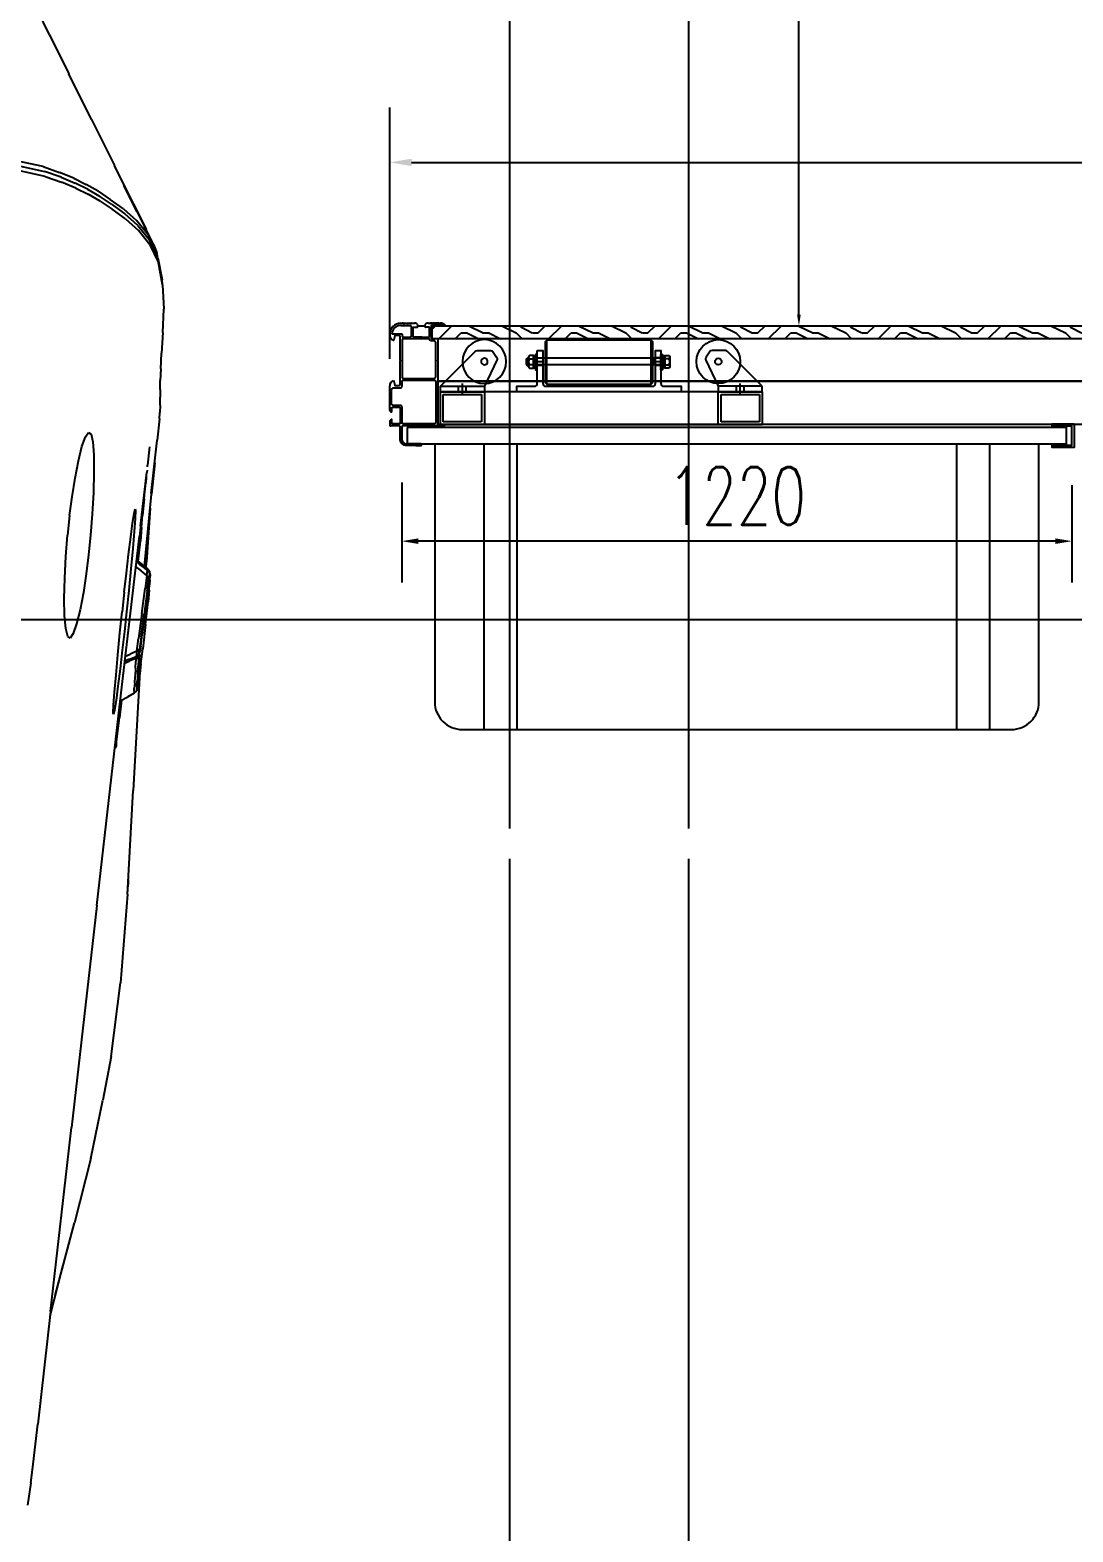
# Model space of a CAD drawing. Header units: millimetres. Extents: x -1905078 to 890385, y 1304549 to 3975677.
# Drawn here: x -626520 to -624621, y 1474547 to 1477281 of the extents above; entities that cross this region are included whole.
import ezdxf

# ---------------------------------------------------------------- set-up
doc = ezdxf.new("R2010")
doc.units = ezdxf.units.MM
doc.header["$LTSCALE"] = 1000
for name, pattern in [('ACAD_ISO03W100', [30, 12, -18]), ('CENTER2', [28.575, 19.05, -3.175, 3.175, -3.175]), ('DASH', [0.35, 0.25, -0.1]), ('DASHED2', [9.525, 6.35, -3.175])]:
    doc.linetypes.add(name, pattern=pattern)
doc.layers.get('0').update_dxf_attribs({"linetype": 'CONTINUOUS'})
doc.layers.get('DEFPOINTS').update_dxf_attribs({"linetype": 'CONTINUOUS'})
for name, color, linetype in [('PUB_DIM', 3, 'CONTINUOUS'), ('W-MOUNTING固定方式', 5, 'CONTINUOUS'), ('W-STEEL_FRAME钢架', 3, 'CONTINUOUS'), ('W-WOOD_FLOOR木地板', 30, 'CONTINUOUS'), ('景-通用-文字', 7, 'CONTINUOUS')]:
    doc.layers.add(name, color=color, linetype=linetype)
doc.styles.add('STANDARD_T3', font='simplex.shx', dxfattribs={"width": 0.7, "bigfont": 'gbcbig.shx'})
doc.dimstyles.new('W&&20', dxfattribs={"dimtxt": 70, "dimasz": 20, "dimexe": 50, "dimexo": 60, "dimgap": 20, "dimtad": 1, "dimdec": 0, "dimzin": 0, "dimdsep": 46, "dimtxsty": 'STANDARD_T3', "dimcen": 0.09, "dimclrd": 1, "dimclre": 1, "dimclrt": 7, "dimazin": 2, "dimtfac": 1, "dimtdec": 0, "dimtix": 1, "dimtmove": 2, "dimatfit": 3, "dimfxl": 100, "dimtolj": 1, "dimtzin": 0, "dimarcsym": 0})
doc.dimstyles.new('W&&30', dxfattribs={"dimtxt": 105, "dimasz": 30, "dimexe": 75, "dimexo": 90, "dimgap": 30, "dimtad": 1, "dimdec": 0, "dimzin": 0, "dimdsep": 46, "dimtxsty": 'STANDARD_T3', "dimcen": 0.09, "dimclrd": 1, "dimclre": 1, "dimclrt": 7, "dimazin": 2, "dimtfac": 1, "dimtdec": 0, "dimtix": 1, "dimtmove": 2, "dimatfit": 3, "dimfxl": 100, "dimtolj": 1, "dimtzin": 0, "dimarcsym": 0})
doc.dimstyles.new('W&&40', dxfattribs={"dimtxt": 140, "dimasz": 40, "dimexe": 100, "dimexo": 120, "dimgap": 40, "dimtad": 1, "dimdec": 0, "dimzin": 0, "dimdsep": 46, "dimtxsty": 'STANDARD_T3', "dimcen": 0.09, "dimclrd": 1, "dimclre": 1, "dimclrt": 7, "dimazin": 2, "dimtfac": 1, "dimtdec": 0, "dimtix": 1, "dimtmove": 2, "dimatfit": 3, "dimfxl": 100, "dimtolj": 1, "dimtzin": 0, "dimarcsym": 0})

# ---------------------------------------------------------------- blocks, each defined once
blk = doc.blocks.new('0102')
at = {"color": 5, "lineweight": -3}
for p, q in [((-1521474.8, 1202748.6), (-1521474.8, 1203268.6)), ((-1521414.8, 1202748.6), (-1521414.8, 1203268.6)), ((-1520614.8, 1203268.6), (-1520614.8, 1202748.6)), ((-1520554.8, 1203268.6), (-1520554.8, 1202748.6))]:
    blk.add_line(p, q, dxfattribs=at)
at = {"color": 5}
blk.add_lwpolyline([(-1521614.8, 1203298.6), (-1521614.8, 1203268.6), (-1521564.8, 1203268.6), (-1520464.8, 1203268.5), (-1520414.8, 1203268.6), (-1520414.8, 1203298.6)], close=True, dxfattribs=at)
at = {"color": 5, "lineweight": -3}
blk.add_lwpolyline([(-1521564.8, 1203268.6), (-1521564.8, 1202798.6, 0.414214), (-1521514.8, 1202748.6), (-1520514.8, 1202748.6, 0.414214), (-1520464.8, 1202798.6), (-1520464.8, 1203268.6)], format="xyb", dxfattribs=at)
blk = doc.blocks.new('*D475')
at = {"layer": 'DEFPOINTS', "color": 0, "transparency": 16777216}
for p in [(-625843.2, 1476547.6), (-624623.2, 1476542.7), (-625843.2, 1476350.6)]:
    blk.add_point(p, dxfattribs=at)
at = {"layer": 'W-STEEL_FRAME钢架', "color": 1, "lineweight": -2, "transparency": 16777216}
for p, q in [((-625843.2, 1476457.6), (-625843.2, 1476275.6)), ((-624623.2, 1476452.7), (-624623.2, 1476275.6)), ((-624653.2, 1476350.6), (-625813.2, 1476350.6))]:
    blk.add_line(p, q, dxfattribs=at)
at = {"layer": 'W-STEEL_FRAME钢架', "color": 1, "transparency": 16777216}
for points in [[(-625813.2, 1476355.6), (-625813.2, 1476345.6), (-625843.2, 1476350.6)], [(-624653.2, 1476355.6), (-624653.2, 1476345.6), (-624623.2, 1476350.6)]]:
    blk.add_solid(points, dxfattribs=at)
at = {"layer": 'W-STEEL_FRAME钢架', "color": 7, "transparency": 16777216, "insert": (-625233.2, 1476433.1), "char_height": 105, "attachment_point": 5, "style": 'STANDARD_T3'}
blk.add_mtext('\\A1;1220', dxfattribs=at)
blk = doc.blocks.new('*D474')
at = {"layer": 'DEFPOINTS', "color": 0, "transparency": 16777216}
for p in [(-622865.3, 1477040.3), (-625865.3, 1476562.6), (-622865.3, 1476554.4)]:
    blk.add_point(p, dxfattribs=at)
at = {"layer": 'W-WOOD_FLOOR木地板', "color": 1, "lineweight": -2, "transparency": 16777216}
for p, q in [((-625865.3, 1476682.6), (-625865.3, 1477140.3)), ((-622865.3, 1476674.4), (-622865.3, 1477140.3)), ((-625825.3, 1477040.3), (-622905.3, 1477040.3))]:
    blk.add_line(p, q, dxfattribs=at)
at = {"layer": 'W-WOOD_FLOOR木地板', "color": 1, "transparency": 16777216}
for points in [[(-625825.3, 1477046.9), (-625825.3, 1477033.6), (-625865.3, 1477040.3)], [(-622905.3, 1477046.9), (-622905.3, 1477033.6), (-622865.3, 1477040.3)]]:
    blk.add_solid(points, dxfattribs=at)
at = {"layer": 'W-WOOD_FLOOR木地板', "color": 7, "transparency": 16777216, "insert": (-624365.3, 1477150.3), "char_height": 140, "attachment_point": 5, "style": 'STANDARD_T3'}
blk.add_mtext('\\A1;3000', dxfattribs=at)
blk = doc.blocks.new('5632.')
for p, q in [((865972.8, -129944.8), (865995.8, -129992.1)), ((865980.9, -129928.5), (865973.8, -129939)), ((866075.8, -129992.1), (866013.8, -129930.1))]:
    blk.add_line(p, q)
at = {"color": 0}
for p, q in [((866006.7, -129927.1), (865984.3, -129927.1)), ((866075.8, -129992.1), (865995.8, -129992.1)), ((865995.8, -129992.1), (865995.8, -130002.1)), ((865995.8, -130002.1), (866075.8, -130002.1)), ((866075.8, -130002.1), (866075.8, -129992.1))]:
    blk.add_line(p, q, dxfattribs=at)
for radius in [40, 6]:
    blk.add_circle((865995.8, -129947.3), radius)
for centre, radius, start, end in [((865977.3, -129942.6), 5, 133.9435, 206), ((865984.3, -129932.1), 5, 90, 133.9435), ((866006.7, -129937.1), 10, 45, 90)]:
    blk.add_arc(centre, radius, start, end)
blk = doc.blocks.new('*D480')
at = {"layer": 'DEFPOINTS', "color": 0, "transparency": 16777216}
for p in [(-625321.5, 1480742.7, 0), (-625120.2, 1480742.7), (-625321.5, 1476742.8, 0)]:
    blk.add_point(p, dxfattribs=at)
at = {"layer": 'PUB_DIM', "color": 1, "lineweight": -2, "transparency": 16777216}
for p, q in [((-625261.5, 1480742.7), (-625070.2, 1480742.7)), ((-625120.2, 1476762.8), (-625120.2, 1480722.7)), ((-625261.5, 1476742.8), (-625070.2, 1476742.8))]:
    blk.add_line(p, q, dxfattribs=at)
at = {"layer": 'PUB_DIM', "color": 1, "transparency": 16777216}
for points in [[(-625123.5, 1480722.7), (-625116.8, 1480722.7), (-625120.2, 1480742.7)], [(-625123.5, 1476762.8), (-625116.8, 1476762.8), (-625120.2, 1476742.8)]]:
    blk.add_solid(points, dxfattribs=at)
at = {"layer": 'PUB_DIM', "color": 7, "transparency": 16777216, "insert": (-625175.2, 1478742.8), "char_height": 70, "attachment_point": 5, "rotation": 90, "style": 'STANDARD_T3'}
blk.add_mtext('\\A1;4000', dxfattribs=at)
blk = doc.blocks.new('C')
at = {"color": 0, "linetype": 'Continuous', "extrusion": (0, 1, 0)}
for p, q in [((3866.1, 4734.7), (3839.4, 4788.9)), ((3866.1, 4734.7), (3907.5, 4651.3)), ((3956.1, 4553.1), (3907.5, 4651.3)), ((3956.1, 4553.1), (4004.8, 4454.9)), ((3851.9, 4452.6), (3794.2, 4465)), ((3797.3, 4454.6), (3854.9, 4442.2)), ((3856.2, 4431.5), (3798.5, 4443.9)), ((3851.9, 4452.6), (3887.5, 4440)), ((3890.5, 4429.7), (3854.9, 4442.2)), ((3917.8, 4427.5), (3887.5, 4440)), ((4046.1, 4371.4), (4004.8, 4454.9)), ((3856.2, 4431.5), (3891.8, 4419)), ((3890.5, 4429.7), (3920.7, 4417.2)), ((3922, 4406.5), (3891.8, 4419)), ((3917.8, 4427.5), (3944.5, 4414.2)), ((3947.5, 4403.9), (3920.7, 4417.2)), ((3969.9, 4399.4), (3944.5, 4414.2)), ((4053.2, 4356.4), (4025.1, 4411.6)), ((3922, 4406.5), (3948.7, 4393.2)), ((3947.5, 4403.9), (3972.8, 4389)), ((3974, 4378.3), (3948.7, 4393.2)), ((3969.9, 4399.4), (3995.7, 4382.2)), ((3998.6, 4371.8), (3972.8, 4389)), ((3974, 4378.3), (3999.9, 4361.1)), ((4024.2, 4361.8), (3995.7, 4382.2)), ((3998.6, 4371.8), (4027, 4351.4)), ((4028.3, 4340.7), (3999.9, 4361.1)), ((4024.2, 4361.8), (4052.3, 4336.9)), ((4055.1, 4326.5), (4027, 4351.4)), ((4046.1, 4371.4), (4072.9, 4317.3)), ((4053.2, 4356.4), (4069.3, 4323.7)), ((4053.2, 4356.4), (4072.9, 4317.3)), ((4028.3, 4340.7), (4056.2, 4315.8)), ((4077, 4306), (4052.3, 4336.9)), ((4055.1, 4326.5), (4079.7, 4295.5)), ((4080.9, 4284.8), (4056.2, 4315.8)), ((4088.3, 4285.2), (4069.3, 4323.7)), ((4088.3, 4285.2), (4072.9, 4317.3)), ((4077, 4306), (4095.6, 4267.6)), ((4098.1, 4257.1), (4079.7, 4295.5)), ((4080.9, 4284.8), (4099.2, 4246.3)), ((4088.3, 4285.2), (4095.6, 4267.6)), ((4098.1, 4257.1), (4095.6, 4267.6)), ((4098.1, 4257.1), (4107.3, 4209.6)), ((4108.2, 4198.8), (4099.2, 4246.3)), ((4108.2, 4198.8), (4107.3, 4209.6)), ((4108.2, 4198.8), (4110.6, 4147.3)), ((4108.9, 4096.9), (4110.6, 4147.3)), ((4108.9, 4096.9), (4105.8, 4052.5)), ((4104, 4019.2), (4105.8, 4052.5)), ((4102.7, 3974.9), (4103, 3994.3)), ((4104, 4019.2), (4103, 3994.3)), ((4102.7, 3974.9), (4102.6, 3958.2)), ((4102.6, 3941.5), (4102.6, 3958.2)), ((4101.3, 3911.9), (4102.2, 3925.8)), ((4102.6, 3941.5), (4102.2, 3925.8)), ((4101.3, 3911.9), (4096.7, 3866.6)), ((3935.2, 3852.6), (3942.6, 3873.5)), ((3942.6, 3873.5), (3949.4, 3882.9)), ((3949.4, 3882.9), (3954.8, 3879.5)), ((3954.8, 3879.5), (3958.7, 3862.8)), ((3958.7, 3862.8), (3960.7, 3834.9)), ((4083.7, 3751.8), (4096.7, 3866.6)), ((3927.7, 3822.2), (3935.2, 3852.6)), ((3960.7, 3834.9), (3961.1, 3798)), ((4080.1, 3851.9), (4076, 3812.5)), ((3920.5, 3785), (3927.7, 3822.2)), ((3961.1, 3798), (3959.9, 3754.6)), ((4060.8, 3682.4), (4074.2, 3796.9)), ((4074.8, 3802.2), (4074.2, 3796.9)), ((4075.7, 3809.5), (4076, 3812.5)), ((4091.2, 3817.9), (4084.6, 3750.6)), ((3914.1, 3745.1), (3920.5, 3785)), ((4073.2, 3787.8), (4058.3, 3660.7)), ((4068.4, 3740.9), (4071.6, 3772)), ((4071.1, 3769.9), (4072.5, 3782.2)), ((4072.8, 3784.3), (4071.6, 3772)), ((4072.8, 3784.3), (4072.5, 3782.2)), ((3908.9, 3704.7), (3914.1, 3745.1)), ((3959.9, 3754.6), (3957.4, 3708.1)), ((4068.4, 3740.9), (4065, 3705.3)), ((4069.1, 3596.3), (4084.6, 3750.6)), ((3908.9, 3704.7), (3904.5, 3662.6)), ((3957.4, 3708.1), (3953.8, 3662.8)), ((4043.7, 3688.6), (4047, 3709.5)), ((4047, 3709.5), (4049.1, 3719)), ((4049.1, 3719), (4049.9, 3715.5)), ((4049.9, 3715.5), (4049.3, 3698.9)), ((4062.3, 3693.4), (4062.9, 3700)), ((4063, 3679.6), (4065, 3705.3)), ((4081.5, 3720.4), (4073.4, 3605.8)), ((4039.7, 3658.3), (4043.7, 3688.6)), ((4047.4, 3671), (4044.3, 3634.1)), ((4049.3, 3698.9), (4047.4, 3671)), ((4057.7, 3638.9), (4060.3, 3668.2)), ((4062.3, 3693.4), (4060.3, 3668.2)), ((4063, 3679.6), (4060.4, 3650.3)), ((3900.9, 3617.3), (3904.5, 3662.6)), ((3953.8, 3662.8), (3949.5, 3620.7)), ((4015.5, 3294.1), (4058.3, 3660.7)), ((4035.1, 3621.1), (4039.7, 3658.3)), ((4057.7, 3638.9), (4054.3, 3607.8)), ((4055.6, 3606.7), (4060.4, 3650.3)), ((3898.4, 3570.7), (3900.9, 3617.3)), ((3949.5, 3620.7), (3944.4, 3580.3)), ((4030.4, 3581.2), (4035.1, 3621.1)), ((4044.3, 3634.1), (4040.2, 3590.7)), ((4063.9, 3596.8), (4051.9, 3606.1)), ((4052.3, 3609.3), (4064.3, 3600)), ((4072.7, 3593.5), (4073.4, 3605.8)), ((3944.4, 3580.3), (3938.3, 3540.3)), ((4025.9, 3540.8), (4030.4, 3581.2)), ((4040.2, 3590.7), (4035.6, 3544.2)), ((4050.7, 3595.3), (4062.4, 3586.1)), ((4074.4, 3576.2), (4062.4, 3586.1)), ((4063.9, 3596.8), (4075.8, 3587.3)), ((4076.3, 3590.7), (4064.3, 3600)), ((4074.4, 3576.2), (4070.7, 3548.3)), ((4074.4, 3576.2), (4075.8, 3587.3)), ((4074.4, 3576.2), (4078.5, 3569.9)), ((4076.3, 3590.7), (4075.8, 3587.3)), ((4080.1, 3581.7), (4075.8, 3587.3)), ((4076.3, 3590.7), (4080.6, 3585.2)), ((4080.1, 3581.7), (4078.5, 3569.9)), ((4079.2, 3562.2), (4080.8, 3574.8)), ((4080.1, 3581.7), (4080.6, 3585.2)), ((4080.1, 3581.7), (4080.8, 3574.8)), ((4081.4, 3578.5), (4080.6, 3585.2)), ((4081.4, 3578.5), (4080.8, 3574.8)), ((4080.8, 3567.3), (4081.2, 3575.3)), ((4081.4, 3578.5), (4081.2, 3575.3)), ((3897.4, 3527.4), (3898.4, 3570.7)), ((3938.3, 3540.3), (3931.2, 3503.2)), ((4025.9, 3540.8), (4021.4, 3498.7)), ((4035.6, 3544.2), (4030.9, 3498.8)), ((4063.6, 3494.8), (4070.7, 3548.3)), ((4074.9, 3542.8), (4068.5, 3493.9)), ((4074.9, 3542.8), (4078.5, 3569.9)), ((4079.2, 3562.2), (4075.8, 3536.4)), ((4079.4, 3544.8), (4077.1, 3520.3)), ((4079.4, 3544.8), (4080.2, 3556.5)), ((4080.8, 3567.3), (4080.2, 3556.5)), ((3898.1, 3490.4), (3897.4, 3527.4)), ((4070.1, 3493.1), (4075.8, 3536.4)), ((4071.5, 3471.2), (4077.1, 3520.3)), ((3900.7, 3462.6), (3898.1, 3490.4)), ((3931.2, 3503.2), (3923.9, 3472.8)), ((4016.8, 3453.3), (4021.4, 3498.7)), ((4030.9, 3498.8), (4026.3, 3456.8)), ((4063.6, 3494.8), (4056.5, 3441.5)), ((4062, 3445.1), (4068.5, 3493.9)), ((4070.1, 3493.1), (4064.4, 3450.2)), ((3904.8, 3445.9), (3900.7, 3462.6)), ((3910.3, 3442.4), (3904.8, 3445.9)), ((3916.8, 3451.9), (3910.3, 3442.4)), ((3923.9, 3472.8), (3916.8, 3451.9)), ((4012.2, 3406.8), (4016.8, 3453.3)), ((4026.3, 3456.8), (4021.7, 3416.3)), ((4062, 3445.1), (4058.5, 3418.7)), ((4061.1, 3425.1), (4064.4, 3450.2)), ((4071.5, 3471.2), (4065.4, 3419.5)), ((4021.7, 3416.3), (4017, 3376.4)), ((4052.9, 3414.1), (4038.7, 3407.9)), ((4052.9, 3414.1), (4051.4, 3403)), ((4052.9, 3414.1), (4056.5, 3441.5)), ((4052.9, 3414.1), (4058.5, 3418.7)), ((4057, 3407), (4058.5, 3418.7)), ((4057, 3407), (4059.5, 3412.9)), ((4058.9, 3408.1), (4059.5, 3412.9)), ((4061.1, 3425.1), (4059.5, 3412.9)), ((4061.6, 3387.1), (4065.4, 3419.5)), ((4008.3, 3363.4), (4012.2, 3406.8)), ((4026.6, 3388.9), (4036.8, 3393)), ((4037.3, 3397.2), (4027, 3393)), ((4028.3, 3403.6), (4038.7, 3407.9)), ((4050.9, 3398.7), (4036.8, 3393)), ((4037.3, 3397.2), (4051.4, 3403)), ((4050.1, 3377.9), (4050.7, 3393)), ((4050.9, 3398.7), (4050.7, 3393)), ((4050.9, 3398.7), (4051.4, 3403)), ((4050.9, 3398.7), (4056.4, 3402.4)), ((4057, 3407), (4051.4, 3403)), ((4054.8, 3364.2), (4055.6, 3381.9)), ((4056.2, 3396.8), (4055.6, 3381.9)), ((4056.2, 3396.8), (4056.4, 3402.4)), ((4057, 3407), (4056.4, 3402.4)), ((4058.1, 3387.9), (4057.3, 3370.5)), ((4058.1, 3387.9), (4058.7, 3402.5)), ((4058.9, 3408.1), (4058.7, 3402.5)), ((4061.6, 3387.1), (4059.1, 3366.5)), ((4005.1, 3326.5), (4008.3, 3363.4)), ((4017, 3376.4), (4012.5, 3339.3)), ((4059.5, 3370.1), (4045.3, 3115.8)), ((4048.3, 3345.6), (4049.3, 3360)), ((4050.1, 3377.9), (4049.3, 3360)), ((4053.1, 3339.6), (4053.9, 3349.9)), ((4054.8, 3364.2), (4053.9, 3349.9)), ((4055.4, 3340.9), (4055.6, 3346.4)), ((4056.4, 3356.5), (4055.6, 3346.4)), ((4057.1, 3350.3), (4055.9, 3339.9)), ((4056.4, 3356.5), (4057.3, 3370.5)), ((4057.1, 3350.3), (4059.1, 3366.5)), ((4003.1, 3298.7), (4005.1, 3326.5)), ((4012.5, 3339.3), (4008.4, 3308.9)), ((4017.1, 3307.9), (4033.3, 3316.7)), ((4047.4, 3324.3), (4033.3, 3316.7)), ((4047.3, 3328.9), (4047.5, 3335.1)), ((4047.3, 3328.9), (4047.3, 3325.7)), ((4047.4, 3324.3), (4047.3, 3325.7)), ((4047.4, 3324.3), (4052.9, 3329.4)), ((4048.3, 3345.6), (4047.5, 3335.1)), ((4053.1, 3339.6), (4052.9, 3333.8)), ((4055.4, 3336.9), (4052.9, 3329.4)), ((4052.9, 3330.8), (4052.9, 3333.8)), ((4052.9, 3330.8), (4052.9, 3329.4)), ((4055.4, 3340.9), (4055.4, 3338.3)), ((4055.4, 3336.9), (4055.9, 3339.9)), ((4055.4, 3336.9), (4055.4, 3338.3)), ((3966.9, 2869.2), (4015.5, 3294.1)), ((4002.5, 3282), (4003.1, 3298.7)), ((4003.2, 3278.5), (4002.5, 3282)), ((4005.3, 3288), (4003.2, 3278.5)), ((4008.4, 3308.9), (4005.3, 3288)), ((4015.3, 3279.7), (4018.8, 3308.9)), ((4020.3, 3309.7), (4015.7, 3271.3)), ((4009.6, 3220.9), (4015.7, 3271.3)), ((4015.3, 3279.7), (4009.7, 3232.7)), ((4007.8, 3216.7), (4008.3, 3228.9)), ((4008.5, 3222.4), (4008, 3219.5)), ((4008, 3221.3), (4008, 3219.5)), ((4008.5, 3222.4), (4008.1, 3223.4)), ((4009.2, 3238.8), (4008.3, 3228.9)), ((4008.5, 3222.4), (4008.3, 3209.8)), ((4008.5, 3222.4), (4009.7, 3232.7)), ((4008.8, 3235), (4009.7, 3232.7)), ((4007.8, 3216.7), (4007.8, 3209.5)), ((4007.8, 3206.6), (4007.8, 3209.5)), ((4032.7, 2893.5), (4045.3, 3115.8)), ((4032.7, 2893.5), (4034.1, 2914.3)), ((4034.5, 2925.6), (4034.1, 2914.3)), ((3966.9, 2869.2), (3913, 2394)), ((4032.7, 2893.5), (4018.2, 2703.9)), ((3998.1, 2546), (4018.2, 2703.9)), ((3998.1, 2546), (3980.2, 2452.6)), ((3954.3, 2327.7), (3980.2, 2452.6)), ((3868.2, 1999.5), (3913, 2394)), ((3954.3, 2327.7), (3919.6, 2189.6)), ((3878.2, 2033.8), (3919.6, 2189.6)), ((3867.2, 1990.4), (3894.2, 2097.2)), ((3868.2, 1999.5), (3840.9, 1758.4)), ((3829.5, 1660.8), (3840.9, 1758.4)), ((3825.9, 1632.7), (3829.5, 1660.8)), ((3825.9, 1632.7), (3818.5, 1584.7))]:
    blk.add_line(p, q, dxfattribs=at)

msp = doc.modelspace()

# ---------------------------------------------------------------- hatches: boundary and pattern name
at = {"layer": 'W-WOOD_FLOOR木地板'}
h = msp.add_hatch(dxfattribs=at)
h.set_pattern_fill('木纹01', color=256, scale=50)
h.set_pattern_definition([(360, (-975005.18, 1651579.54), (200, 200), [10, -190]), (360, (-975145.18, 1651599.54), (200, 200), [20, -180]), (360, (-975015.18, 1651609.54), (200, 200), [10, -190]), (360, (-975135.18, 1651629.54), (200, 200), [10, -190]), (360, (-975015.18, 1651639.54), (200, 200), [10, -190]), (360, (-975125.18, 1651649.54), (200, 200), [10, -190]), (360, (-975015.18, 1651659.54), (200, 200), [10, -190]), (360, (-975125.18, 1651679.54), (200, 200), [10, -110, 10, -70]), (360, (-975125.18, 1651699.54), (200, 200), [20, -100, 10, -70]), (360, (-975135.18, 1651729.54), (200, 200), [10, -30, 10, -80, 10, -60]), (360, (-975145.18, 1651749.54), (200, 200), [10, -40, 20, -130]), (360, (-975015.18, 1651759.54), (200, 200), [10, -190]), (360, (-975145.18, 1651769.54), (200, 200), [10, -50, 10, -130]), (45, (-975165.18, 1651579.54), (5e-14, 200), [28.2842, -254.55851]), (45, (-974995.18, 1651579.54), (5e-14, 200), [56.56854, -226.27417]), (45, (-974995.18, 1651679.54), (5e-14, 200), [14.142, -268.70071]), (45, (-975165.18, 1651699.54), (5e-14, 200), [42.4264, -240.41631]), (45, (-974995.18, 1651699.54), (5e-14, 200), [70.71068, -212.13203]), (45, (-974995.18, 1651729.54), (5e-14, 200), [42.4264, -240.41631]), (315, (-975035.18, 1651749.54), (200, -9e-14), [14.142, -268.70071]), (315, (-975105.18, 1651589.54), (200, -9e-14), [28.2842, -254.55851]), (315, (-975095.18, 1651669.54), (200, -9e-14), [28.2842, -254.55851]), (315, (-975035.18, 1651629.54), (200, -9e-14), [28.2842, -254.55851]), (315, (-975045.18, 1651709.54), (200, -9e-14), [28.2842, -254.55851]), (315, (-975035.18, 1651729.54), (200, -9e-14), [42.4264, -240.41631]), (315, (-975085.18, 1651609.54), (200, -9e-14), [42.4264, -240.41631]), (315, (-975055.18, 1651619.54), (200, -9e-14), [42.4264, -240.41631]), (315, (-975085.18, 1651689.54), (200, -9e-14), [42.4264, -240.41631]), (315, (-975065.18, 1651699.54), (200, -9e-14), [42.4264, -240.41631]), (26.56505, (-975155.18, 1651619.545), (200, 8e-08), [22.36068, -424.85292]), (26.56505, (-975005.18, 1651609.545), (200, 8e-08), [89.44272, -357.77088]), (26.56505, (-975005.18, 1651639.545), (200, 8e-08), [89.44272, -357.77088]), (26.56505, (-975005.18, 1651659.545), (200, 8e-08), [89.4428, -134, 44.722, -179.048795]), (26.56505, (-974985.18, 1651689.545), (200, 8e-08), [22.36068, -424.85292]), (26.56505, (-975165.18, 1651759.545), (200, 8e-08), [22.36068, -424.85292]), (26.56505, (-975005.18, 1651759.545), (200, 8e-08), [44.72136, -402.49224]), (333.43495, (-975055.18, 1651579.545), (200, -8e-08), [44.72136, -402.49224]), (333.43495, (-975125.18, 1651629.545), (200, -8e-08), [44.72136, -402.49224]), (333.43495, (-975125.18, 1651599.545), (200, -8e-08), [22.36068, -424.85224]), (333.43495, (-975115.18, 1651649.545), (200, -8e-08), [67.08204, -380.13156]), (333.43495, (-975075.18, 1651649.545), (200, -8e-08), [44.72136, -402.49224]), (333.43495, (-975055.18, 1651659.545), (200, -8e-08), [44.72136, -402.49224]), (333.43495, (-975115.18, 1651679.545), (200, -8e-08), [22.36068, -424.85224]), (333.43495, (-975105.18, 1651699.545), (200, -8e-08), [22.36068, -424.85224]), (333.43495, (-975025.18, 1651739.545), (200, -8e-08), [22.36068, -424.85224]), (333.43495, (-975035.18, 1651669.545), (200, -8e-08), [22.36068, -424.85224]), (333.43495, (-975125.18, 1651729.545), (200, -8e-08), [67.08204, -380.13156]), (333.43495, (-975135.18, 1651749.545), (200, -8e-08), [44.72136, -402.49224]), (333.43495, (-975025.18, 1651689.545), (200, -8e-08), [22.36, -201.24, 22.36, -201.253595]), (333.43495, (-975085.18, 1651729.545), (200, -8e-08), [44.72136, -402.49224]), (333.43495, (-975075.18, 1651749.545), (200, -8e-08), [44.72136, -402.49224]), (333.43495, (-975135.18, 1651769.545), (200, -8e-08), [44.72136, -402.49224]), (333.43495, (-975075.18, 1651769.545), (200, -8e-08), [44.72136, -402.49224])])
h.paths.add_polyline_path([(-625788, 1476742.8), (-625788, 1476718.8), (-623444.4, 1476718.8), (-623444.4, 1476742.8)])

# ---------------------------------------------------------------- linework, layer by layer
at = {"color": 3, "lineweight": -3}
for p, q in [((-625829.7, 1476746.9), (-625829.4, 1476747.4)), ((-625828.3, 1476747.4), (-625828, 1476746.9)), ((-625827.7, 1476746.9), (-625827.4, 1476747.4)), ((-625825.7, 1476746.9), (-625825.4, 1476747.4)), ((-625825.2, 1476747.4), (-625820.1, 1476747.4)), ((-625825.2, 1476747.4), (-625823.4, 1476747.4)), ((-625814.6, 1476744.9), (-625814.6, 1476740.6)), ((-625800.5, 1476740.6), (-625800.5, 1476744.9)), ((-625795, 1476747.4), (-625789.9, 1476747.4)), ((-625781.4, 1476746.9), (-625781.7, 1476747.4)), ((-625779.4, 1476746.9), (-625779.7, 1476747.4)), ((-625778.8, 1476747.4), (-625779.1, 1476746.9)), ((-625777.4, 1476746.9), (-625777.7, 1476747.4)), ((-625774.7, 1476747.4), (-625772.3, 1476747.4)), ((-625846.2, 1476680.2), (-625846.2, 1476723.3)), ((-625840.7, 1476722.3), (-625828.1, 1476722.3)), ((-625777.9, 1476717.8), (-625777.9, 1476680.2)), ((-625865.3, 1476614.7), (-625865.3, 1476633.6)), ((-625777.9, 1476613.6), (-625777.9, 1476564.2))]:
    msp.add_line(p, q, dxfattribs=at)
at = {"color": 0}
for p, q in [((-625814.6, 1476742.8), (-625800.5, 1476742.8)), ((-625186.9, 1476622.7), (-625772.9, 1476622.7)), ((-625186.9, 1476562.7), (-625772.9, 1476562.7))]:
    msp.add_line(p, q, dxfattribs=at)
for p, q in [((-625579, 1476636.7), (-625579, 1476716.7)), ((-625389, 1476636.7), (-625389, 1476716.7)), ((-625610.5, 1476682.5), (-625603.5, 1476682.5)), ((-625603.5, 1476671.5), (-625610.5, 1476671.5)), ((-625599.5, 1476675.9), (-625603.5, 1476679.3)), ((-625599.5, 1476673.6), (-625603.5, 1476677)), ((-625384.4, 1476671.5), (-625384.4, 1476683.5)), ((-625368.5, 1476675.9), (-625364.5, 1476679.3)), ((-625368.5, 1476673.6), (-625364.5, 1476677)), ((-625357.5, 1476682.5), (-625364.5, 1476682.5)), ((-625364.5, 1476671.5), (-625357.5, 1476671.5)), ((-625355.5, 1476670), (-625355.5, 1476684)), ((-625266.9, 1476622.7), (-625692.9, 1476622.7))]:
    msp.add_line(p, q)
at = {"color": 4}
for p, q in [((-625612.5, 1476677), (-625616.5, 1476677)), ((-625612.5, 1476683), (-625615.5, 1476683)), ((-625615.5, 1476671), (-625612.5, 1476671))]:
    msp.add_line(p, q, dxfattribs=at)
at = {"color": 1}
for p, q in [((-625596.5, 1476684.5), (-625586.5, 1476684.5)), ((-625586.5, 1476670.5), (-625596.5, 1476670.5)), ((-625371.5, 1476684.5), (-625381.5, 1476684.5)), ((-625371.5, 1476670.5), (-625381.5, 1476670.5))]:
    msp.add_line(p, q, dxfattribs=at)
at = {"color": 6, "linetype": 'ACAD_ISO03W100'}
for p, q in [((-625371.5, 1476683.5), (-625596.5, 1476683.5)), ((-625371.5, 1476671.5), (-625596.5, 1476671.5))]:
    msp.add_line(p, q, dxfattribs=at)
at = {"color": 2}
for p, q in [((-625596.5, 1476677.5), (-625586.5, 1476677.5)), ((-625381.5, 1476677.5), (-625371.5, 1476677.5))]:
    msp.add_line(p, q, dxfattribs=at)
at = {"color": 1, "lineweight": -3}
msp.add_line((-625777.9, 1476642.2), (-622952.6, 1476642.2), dxfattribs=at)
at = {"linetype": 'DASHED2'}
for p, q in [((-625739.9, 1476622.7), (-625739.9, 1476632.7)), ((-625725.9, 1476622.7), (-625725.9, 1476632.7)), ((-625233.9, 1476622.7), (-625233.9, 1476632.7)), ((-625219.9, 1476622.7), (-625219.9, 1476632.7))]:
    msp.add_line(p, q, dxfattribs=at)
at = {"color": 3, "linetype": 'CENTER2', "ltscale": 0.5}
for p, q in [((-625732.9, 1476617.7), (-625732.9, 1476637.7)), ((-625226.9, 1476617.7), (-625226.9, 1476637.7))]:
    msp.add_line(p, q, dxfattribs=at)
at = {"color": 3, "lineweight": -3}
for points in [[(-625845.2, 1476747.4, 0.414214), (-625865.3, 1476727.3), (-625865.3, 1476725.7)], [(-625845.2, 1476743.4), (-625845.2, 1476743.4), (-625829.2, 1476743.4, -0.414214), (-625826.1, 1476740.4), (-625826.1, 1476724.3, -0.414518), (-625828.1, 1476722.3)], [(-625840.5, 1476747.4, -0.198912), (-625840.3, 1476747.4), (-625840, 1476746.9)], [(-625839.7, 1476746.9), (-625839.4, 1476747.4, -0.198912), (-625839.3, 1476747.4), (-625838.5, 1476747.4, -0.198912), (-625838.3, 1476747.4), (-625838, 1476746.9)], [(-625837.7, 1476746.9), (-625837.4, 1476747.4, -0.198912), (-625837.3, 1476747.4), (-625836.5, 1476747.4, -0.198912), (-625836.3, 1476747.4), (-625836, 1476746.9)], [(-625835.7, 1476746.9), (-625835.4, 1476747.4, -0.198912), (-625835.3, 1476747.4), (-625834.4, 1476747.4, -0.198912), (-625834.3, 1476747.4), (-625834, 1476746.9)], [(-625833.7, 1476746.9), (-625833.4, 1476747.4, -0.198912), (-625833.3, 1476747.4), (-625832.4, 1476747.4, -0.198912), (-625832.3, 1476747.4), (-625832, 1476746.9)], [(-625831.7, 1476746.9), (-625831.4, 1476747.4, -0.198912), (-625831.3, 1476747.4), (-625830.4, 1476747.4, -0.198912), (-625830.3, 1476747.4), (-625830, 1476746.9)], [(-625829.4, 1476747.4, -0.198912), (-625829.3, 1476747.4), (-625828.4, 1476747.4)], [(-625827.3, 1476747.4), (-625826.4, 1476747.4, -0.198912), (-625826.3, 1476747.4), (-625826, 1476746.9)], [(-625808.2, 1476722.3), (-625821.6, 1476722.3, -0.414214), (-625822.6, 1476723.3), (-625822.6, 1476739.4, -0.414214), (-625821.6, 1476740.4), (-625814.8, 1476740.4)], [(-625807, 1476722.3), (-625793.5, 1476722.3, 0.414214), (-625792.5, 1476723.3), (-625792.5, 1476739.4, 0.414214), (-625793.5, 1476740.4), (-625800.3, 1476740.4)], [(-625789.4, 1476746.9), (-625789.7, 1476747.4, 0.198912), (-625789.9, 1476747.4), (-625791.7, 1476747.4)], [(-625787.4, 1476746.9), (-625787.7, 1476747.4, 0.198912), (-625787.9, 1476747.4), (-625788.7, 1476747.4, 0.198912), (-625788.9, 1476747.4), (-625789.2, 1476746.9)], [(-625777.9, 1476717.8, 0.414214), (-625779, 1476718.8), (-625788, 1476718.8, -0.414214), (-625789, 1476719.8), (-625789, 1476743.4, -0.414214), (-625788, 1476744.4)], [(-625764.9, 1476744.9), (-625764.9, 1476744.6, -0.414214), (-625765.1, 1476744.4), (-625788, 1476744.4)], [(-625785.4, 1476746.9), (-625785.7, 1476747.4, 0.198912), (-625785.9, 1476747.4), (-625786.7, 1476747.4, 0.198912), (-625786.8, 1476747.4), (-625787.1, 1476746.9)], [(-625783.4, 1476746.9), (-625783.7, 1476747.4, 0.198912), (-625783.9, 1476747.4), (-625784.7, 1476747.4, 0.198912), (-625784.8, 1476747.4), (-625785.1, 1476746.9)], [(-625781.9, 1476747.4), (-625782.7, 1476747.4, 0.198912), (-625782.8, 1476747.4), (-625783.1, 1476746.9)], [(-625779.8, 1476747.4), (-625780.7, 1476747.4, 0.198912), (-625780.8, 1476747.4), (-625781.1, 1476746.9)], [(-625777.8, 1476747.4), (-625778.7, 1476747.4, 0.198912), (-625778.8, 1476747.4)], [(-625775.4, 1476746.9), (-625775.7, 1476747.4, 0.198912), (-625775.8, 1476747.4), (-625776.7, 1476747.4, 0.198912), (-625776.8, 1476747.4), (-625777.1, 1476746.9)], [(-625774.7, 1476747.4, 0.198912), (-625774.8, 1476747.4), (-625775.1, 1476746.9)], [(-625861.2, 1476728.4), (-625861.2, 1476728.4), (-625844.7, 1476728.4, -0.414214), (-625842.7, 1476726.4), (-625842.7, 1476724.3, 0.413909), (-625840.7, 1476722.3)], [(-625848.2, 1476725.3), (-625855.1, 1476725.3, 0.362489), (-625856.1, 1476724.5), (-625857.5, 1476717.1)], [(-625807, 1476722.3, 0.198912), (-625807.1, 1476722.3), (-625807.4, 1476722, -0.414214), (-625807.7, 1476722), (-625808, 1476722.3, 0.198912), (-625808.2, 1476722.3)], [(-625858.6, 1476643, -0.403535), (-625857.5, 1476642.2), (-625856.1, 1476634.8, 0.362489), (-625855.1, 1476634), (-625848.2, 1476634, 0.414214), (-625846.2, 1476636), (-625846.2, 1476679.1)], [(-625846.2, 1476680.2, 0.198912), (-625846.2, 1476680.1), (-625845.9, 1476679.8, -0.414214), (-625845.9, 1476679.5), (-625846.2, 1476679.2, 0.198912), (-625846.2, 1476679.1)], [(-625778, 1476680.1), (-625778.3, 1476679.8, 0.414214), (-625778.3, 1476679.5), (-625778, 1476679.2, -0.198912), (-625777.9, 1476679.1), (-625777.9, 1476679.1), (-625777.9, 1476614.7)], [(-625777.9, 1476642.2), (-625777.9, 1476564.2, 2.414214), (-625777.4, 1476563.7), (-625765.9, 1476563.7, -0.414214), (-625764.9, 1476562.7), (-625764.9, 1476561.7, -0.414214), (-625765.9, 1476560.7)], [(-625865.3, 1476614.7, 0.198912), (-625865.2, 1476614.6), (-625864.9, 1476614.3, -0.414214), (-625864.9, 1476614), (-625865.2, 1476613.7, 0.198912), (-625865.3, 1476613.6)], [(-625778, 1476614.6), (-625778.3, 1476614.3, 0.414214), (-625778.3, 1476614), (-625778, 1476613.7)], [(-625865.3, 1476588.8, 0.414214), (-625862.8, 1476586.3), (-625861.5, 1476586.3, 0.414214), (-625861.3, 1476586.5)], [(-625861.3, 1476586.5), (-625861.3, 1476593.3, -0.414214), (-625860.3, 1476594.3), (-625847.2, 1476594.3, -0.414214), (-625846.2, 1476593.3), (-625846.2, 1476579.8, 0.198912), (-625846.2, 1476579.7), (-625845.9, 1476579.4, -0.414214), (-625845.9, 1476579.1), (-625846.2, 1476578.8, 0.198912), (-625846.2, 1476578.7), (-625846.2, 1476565.2, -0.414214), (-625847.2, 1476564.2), (-625860.3, 1476564.2, -0.414214), (-625861.3, 1476565.2), (-625861.3, 1476572)], [(-625865.3, 1476566.7), (-625865.3, 1476562.7, 0.414214), (-625863.3, 1476560.7)], [(-625834.2, 1476524.5, -0.414214), (-625846.2, 1476536.6), (-625846.2, 1476558.7, 0.414214), (-625848.2, 1476560.7), (-625863.3, 1476560.7)], [(-625861.3, 1476572, 0.414214), (-625861.5, 1476572.2), (-625862.8, 1476572.2)], [(-625765.9, 1476560.7), (-625841.2, 1476560.7, 0.414214), (-625843.2, 1476558.7), (-625843.2, 1476536.6, 0.414214), (-625834.2, 1476527.6)], [(-625817.6, 1476524.6), (-625817.3, 1476524.9, -0.414214), (-625817, 1476524.9), (-625816.7, 1476524.6, 0.198912), (-625816.5, 1476524.5), (-625808.1, 1476524.5, 0.414214), (-625807.1, 1476525.6), (-625807.1, 1476526.6, 0.414214), (-625808.1, 1476527.6), (-625834.2, 1476527.6)], [(-625817.6, 1476524.6, -0.198912), (-625817.7, 1476524.5), (-625834.2, 1476524.5)]]:
    msp.add_lwpolyline(points, format="xyb", dxfattribs=at)
for points in [[(-625845.2, 1476747.4), (-625840.5, 1476747.4), (-625842.8, 1476747.4)], [(-625865.3, 1476588.8), (-625865.3, 1476599.3), (-625865.3, 1476613.6)]]:
    msp.add_lwpolyline(points, dxfattribs=at)
for points in [[(-625789.5, 1476715.3, -0.356394), (-625792.4, 1476717.7, 0.356394), (-625794.4, 1476719.3), (-625839.7, 1476719.3, 0.414214), (-625842.7, 1476716.3), (-625842.7, 1476649, 0.414214), (-625840.7, 1476647), (-625784.5, 1476647, 0.414214), (-625781.5, 1476650), (-625781.5, 1476712.3, 0.414214), (-625784.5, 1476715.3)], [(-625781.5, 1476567.2, -0.414214), (-625784.5, 1476564.2), (-625839.7, 1476564.2, -0.414214), (-625842.7, 1476567.2), (-625842.7, 1476594.8, 0.414214), (-625845.7, 1476597.8), (-625858.8, 1476597.8, -0.414214), (-625861.8, 1476600.8), (-625861.8, 1476626.4, -0.414214), (-625858.8, 1476629.5), (-625845.7, 1476629.5, 0.414214), (-625842.7, 1476632.5), (-625842.7, 1476642, -0.414214), (-625840.7, 1476644), (-625784.5, 1476644, -0.414214), (-625781.5, 1476641)]]:
    msp.add_lwpolyline(points, format="xyb", close=True, dxfattribs=at)
for points in [[(-625386, 1476639.7), (-625386, 1476713.7), (-625389, 1476716.7), (-625579, 1476716.7), (-625582, 1476713.7), (-625582, 1476639.7), (-625579, 1476636.7), (-625389, 1476636.7)], [(-625612.5, 1476668.5), (-625612.5, 1476671.5), (-625612.5, 1476682.5), (-625612.5, 1476685.5)], [(-625355.5, 1476668.5), (-625355.5, 1476671.5), (-625355.5, 1476682.5), (-625355.5, 1476685.5)], [(-625616.5, 1476672), (-625614.5, 1476670), (-625614.5, 1476684), (-625616.5, 1476682)]]:
    msp.add_lwpolyline(points, close=True)
for points in [[(-625581.5, 1476632.7), (-625386.5, 1476632.7, 0.414214), (-625381.5, 1476637.7), (-625381.5, 1476697.7), (-625371.5, 1476697.7), (-625371.5, 1476637.7, 0.414214), (-625366.5, 1476632.7), (-625334.5, 1476632.7), (-625334.5, 1476622.7), (-625633.5, 1476622.7), (-625633.5, 1476632.7), (-625601.5, 1476632.7, 0.414214), (-625596.5, 1476637.7), (-625596.5, 1476697.7)], [(-625596.5, 1476697.7), (-625586.5, 1476697.7), (-625586.5, 1476637.7, 0.414214), (-625581.5, 1476632.7)]]:
    msp.add_lwpolyline(points, format="xyb")
for points in [[(-625610.5, 1476665.5), (-625603.5, 1476665.5), (-625603.5, 1476666.5), (-625599.5, 1476666.5), (-625599.5, 1476687.5), (-625603.5, 1476687.5), (-625603.5, 1476666.5), (-625603.5, 1476688.5), (-625610.5, 1476688.5, 0.666667), (-625610.5, 1476682.5, 0.363636), (-625610.5, 1476671.5, 0.666667)], [(-625357.5, 1476665.5), (-625364.5, 1476665.5), (-625364.5, 1476666.5), (-625368.5, 1476666.5), (-625368.5, 1476687.5), (-625364.5, 1476687.5), (-625364.5, 1476666.5), (-625364.5, 1476688.5), (-625357.5, 1476688.5, -0.666667), (-625357.5, 1476682.5, -0.363636), (-625357.5, 1476671.5, -0.666667)]]:
    msp.add_lwpolyline(points, format="xyb", close=True)
for points in [[(-625599.5, 1476690.5), (-625599.5, 1476662.5), (-625596.5, 1476662.5), (-625596.5, 1476690.5), (-625599.5, 1476690.5), (-625599.5, 1476689.5)], [(-625368.5, 1476690.5), (-625368.5, 1476662.5), (-625371.5, 1476662.5), (-625371.5, 1476690.5), (-625368.5, 1476690.5), (-625368.5, 1476689.5)], [(-625614.5, 1476670), (-625612.5, 1476670), (-625612.5, 1476684), (-625614.5, 1476684)]]:
    msp.add_lwpolyline(points)
msp.add_lwpolyline([(-625777.9, 1476563.7), (-622952.6, 1476563.7), (-622952.6, 1476641.7), (-625777.9, 1476641.7)], close=True, dxfattribs=at)
at = {"color": 4}
msp.add_lwpolyline([(-624619.2, 1476564.2), (-624619.2, 1476521.2), (-624659.2, 1476521.2), (-624659.2, 1476525.2), (-624623.2, 1476525.2), (-624623.2, 1476560.2), (-624659.2, 1476560.2), (-624659.2, 1476564.2)], close=True, dxfattribs=at)
at = {"color": 3, "lineweight": -3}
for centre, radius, start, end in [((-625845.3, 1476727.4), 16, 89.8166, 176.4472), ((-625839.9, 1476747), 0.201, 225, 315), ((-625837.9, 1476747), 0.201, 225, 315), ((-625835.9, 1476747), 0.201, 225, 315), ((-625833.9, 1476747), 0.201, 225, 315), ((-625831.9, 1476747), 0.201, 225, 315), ((-625829.8, 1476747), 0.201, 225, 315), ((-625828.4, 1476747.2), 0.201, 45, 90), ((-625827.8, 1476747), 0.201, 225, 315), ((-625827.3, 1476747.2), 0.201, 90, 135), ((-625825.8, 1476747), 0.201, 225, 315), ((-625825.2, 1476747.2), 0.201, 90, 135), ((-625819.8, 1476740.8), 6.62, 38.3047, 92.8074), ((-625814.8, 1476740.6), 0.201, 270, 0.2741), ((-625795.3, 1476740.8), 6.62, 87.1926, 141.6953), ((-625800.3, 1476740.6), 0.201, 180, 270), ((-625789.3, 1476747), 0.201, 225, 315), ((-625787.3, 1476747), 0.201, 225, 315), ((-625785.3, 1476747), 0.201, 225, 315), ((-625783.3, 1476747), 0.201, 225, 315), ((-625781.9, 1476747.2), 0.201, 45, 90), ((-625781.3, 1476747), 0.201, 225, 315), ((-625779.8, 1476747.2), 0.201, 45, 90), ((-625779.3, 1476747), 0.201, 225, 315), ((-625777.8, 1476747.2), 0.201, 45, 90), ((-625777.3, 1476747), 0.201, 225, 315), ((-625775.2, 1476747), 0.201, 225, 315), ((-625772.9, 1476733.6), 13.8, 54.8394, 92.3815), ((-625855.4, 1476725.7), 9.88, 179.7094, 251.9861), ((-625858.5, 1476717.3), 1, 270, 349.7), ((-625848.2, 1476723.3), 2.01, 0, 90), ((-625778.2, 1476680.2), 0.201, 315, 0), ((-625855.2, 1476633.5), 10.1, 110.0422, 179.7055), ((-625778.2, 1476614.7), 0.201, 315, 0), ((-625778.2, 1476613.6), 0.201, 360, 45), ((-625858.7, 1476567), 6.62, 128.3047, 182.8074)]:
    msp.add_arc(centre, radius, start, end, dxfattribs=at)
at = {"layer": 'W-MOUNTING固定方式', "linetype": 'Continuous'}
for points in [[(-625646.5, 1475827.5), (-625646.5, 1480742.7), (-625321.5, 1480742.7), (-625321.5, 1475827.5)], [(-625321.5, 1475772.1), (-625321.5, 1472572), (-625646.5, 1472572), (-625646.5, 1475772.1)]]:
    msp.add_lwpolyline(points, dxfattribs=at)
at = {"layer": 'W-STEEL_FRAME钢架', "linetype": 'DASH', "ltscale": 0.5}
for points in [[(-625772.9, 1476562.7), (-625772.9, 1476622.7), (-625692.9, 1476622.7), (-625692.9, 1476562.7)], [(-625767.9, 1476567.7), (-625767.9, 1476617.7), (-625697.9, 1476617.7), (-625697.9, 1476567.7)], [(-625266.9, 1476562.7), (-625266.9, 1476622.7), (-625186.9, 1476622.7), (-625186.9, 1476562.7)], [(-625261.9, 1476567.7), (-625261.9, 1476617.7), (-625191.9, 1476617.7), (-625191.9, 1476567.7)]]:
    msp.add_lwpolyline(points, close=True, dxfattribs=at)
at = {"layer": 'W-WOOD_FLOOR木地板'}
msp.add_lwpolyline([(-625788, 1476742.8), (-622944.4, 1476742.8), (-622944.4, 1476718.8), (-625788, 1476718.8)], close=True, dxfattribs=at)
at = {"layer": '景-通用-文字'}
msp.add_line((-617102.5, 1476207.6), (-650016.4, 1476207.6), dxfattribs=at)

# ---------------------------------------------------------------- block references
at = {"xscale": -1}
msp.add_blockref('5632.', (240302.9, 1606624.8), dxfattribs=at)
msp.add_blockref('5632.', (-1491262.7, 1606624.8))
at = {"color": 0}
msp.add_blockref('0102', (895781.6, 273259.1), dxfattribs=at)
at = {"layer": '景-通用-文字', "xscale": 0.85, "yscale": 0.85, "zscale": 0.85}
msp.add_blockref('C', (-629770.6, 1473248.1), dxfattribs=at)

# ---------------------------------------------------------------- dimensions: what is measured, and where the dimension line sits
at = {"layer": 'PUB_DIM'}
dim = msp.add_linear_dim(base=(-625120.2, 1480742.7, 0), p1=(-625321.5, 1476742.8), p2=(-625321.5, 1480742.7), angle=90, dimstyle='W&&20', dxfattribs=at)
dim.commit()
dim.dimension.update_dxf_attribs({"geometry": '*D480', "text_midpoint": (-625175.2, 1478742.8, 0)})
at = {"layer": 'W-STEEL_FRAME钢架'}
dim = msp.add_linear_dim(base=(-625843.2, 1476350.6), p1=(-624623.2, 1476542.7), p2=(-625843.2, 1476547.6), angle=180, dimstyle='W&&30', dxfattribs=at)
dim.commit()
dim.dimension.update_dxf_attribs({"geometry": '*D475', "text_midpoint": (-625233.2, 1476433.1)})
at = {"layer": 'W-WOOD_FLOOR木地板'}
dim = msp.add_linear_dim(base=(-622865.3, 1477040.3), p1=(-625865.3, 1476562.6), p2=(-622865.3, 1476554.4), angle=180, dimstyle='W&&40', dxfattribs=at)
dim.commit()
dim.dimension.update_dxf_attribs({"geometry": '*D474', "text_midpoint": (-624365.3, 1477150.3)})

doc.saveas('drawing.dxf')
